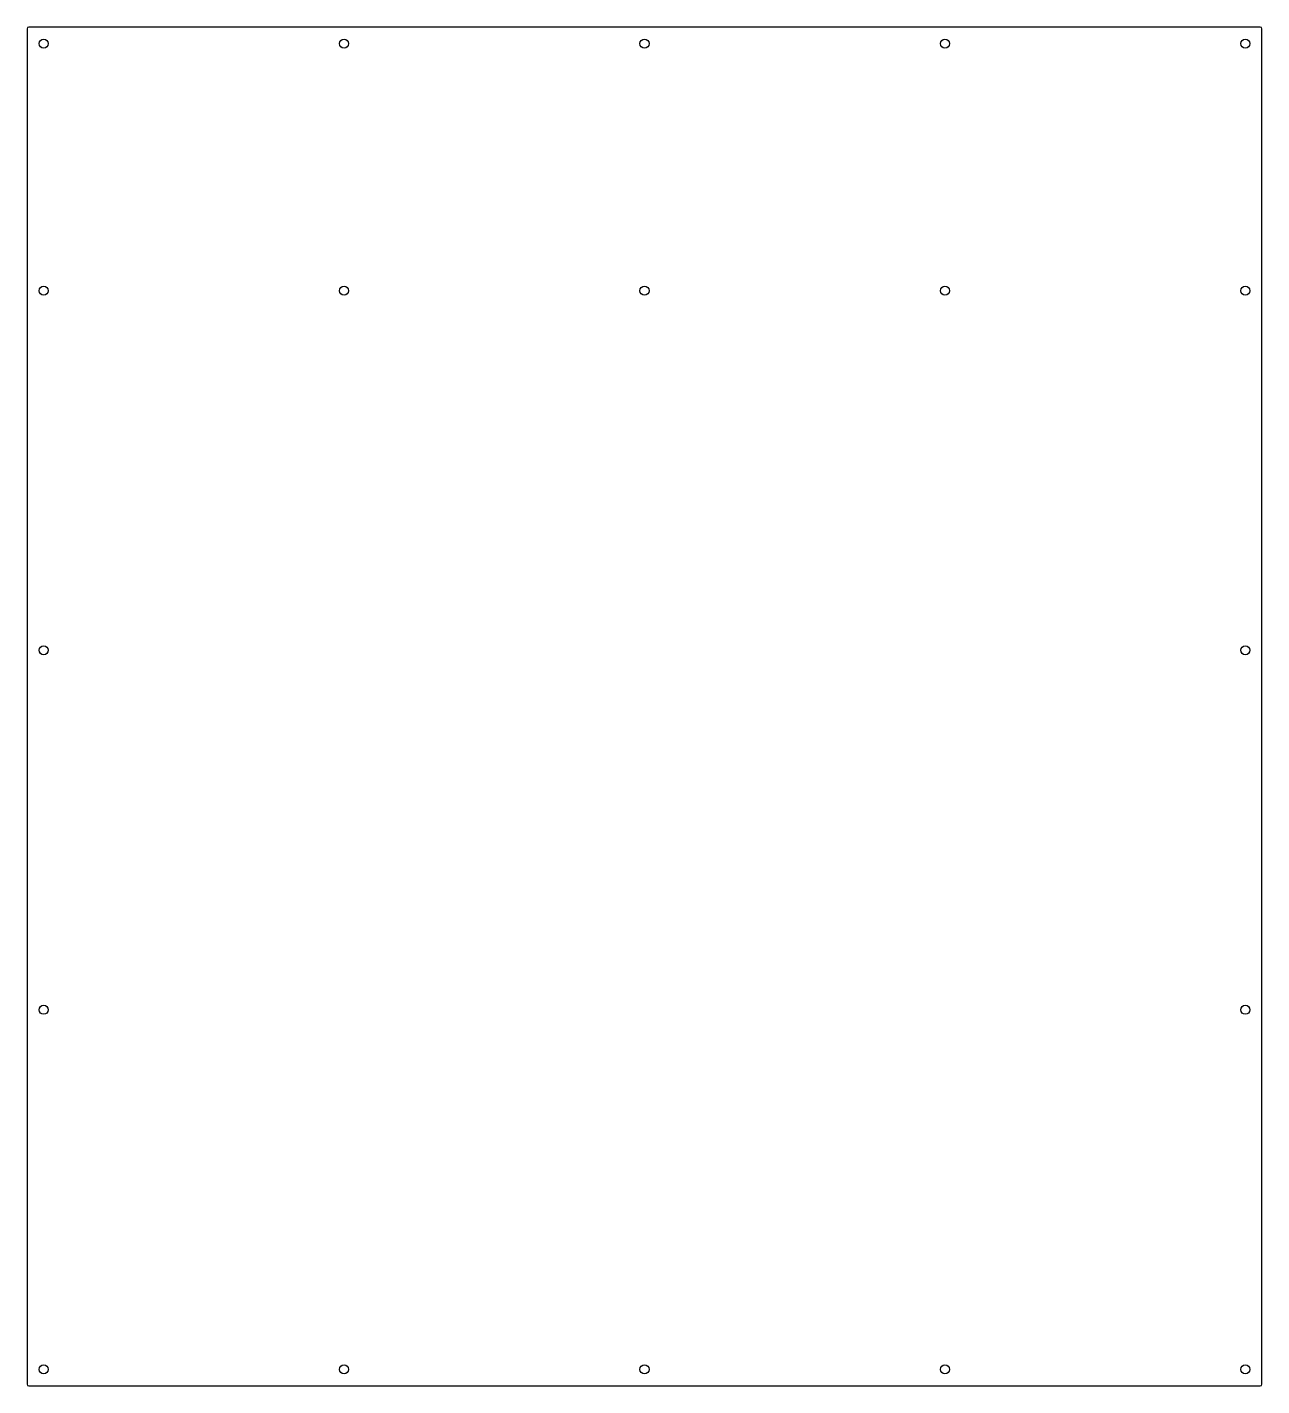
# Model space of a CAD drawing. Header units: millimetres. Extents: x -375 to 375, y -412 to 412.
import ezdxf

# ---------------------------------------------------------------- set-up
doc = ezdxf.new("R2010")
doc.units = ezdxf.units.MM

msp = doc.modelspace()

# ---------------------------------------------------------------- linework, layer by layer
at = {"color": 7, "linetype": 'Continuous', "lineweight": 25}
for p, q in [((374, 412.5), (-374, 412.5)), ((-375, 411.5), (-375, -411.5)), ((375, -411.5), (375, 411.5)), ((-374, -412.5), (374, -412.5))]:
    msp.add_line(p, q, dxfattribs=at)
for centre in [(-365, 402.5), (-182.5, 402.5), (0, 402.5), (182.5, 402.5), (365, 402.5), (-365, 252.5), (-182.5, 252.5), (0, 252.5), (182.5, 252.5), (365, 252.5), (-365, 34.17), (365, 34.17), (-365, -184.17), (365, -184.17), (-365, -402.5), (-182.5, -402.5), (0, -402.5), (182.5, -402.5), (365, -402.5)]:
    msp.add_circle(centre, 2.75, dxfattribs=at)
for centre, start, end in [((-374, 411.5), 90, 180), ((374, 411.5), 0, 90), ((-374, -411.5), 180, 270), ((374, -411.5), 270, 0)]:
    msp.add_arc(centre, 1, start, end, dxfattribs=at)

doc.saveas('drawing.dxf')
